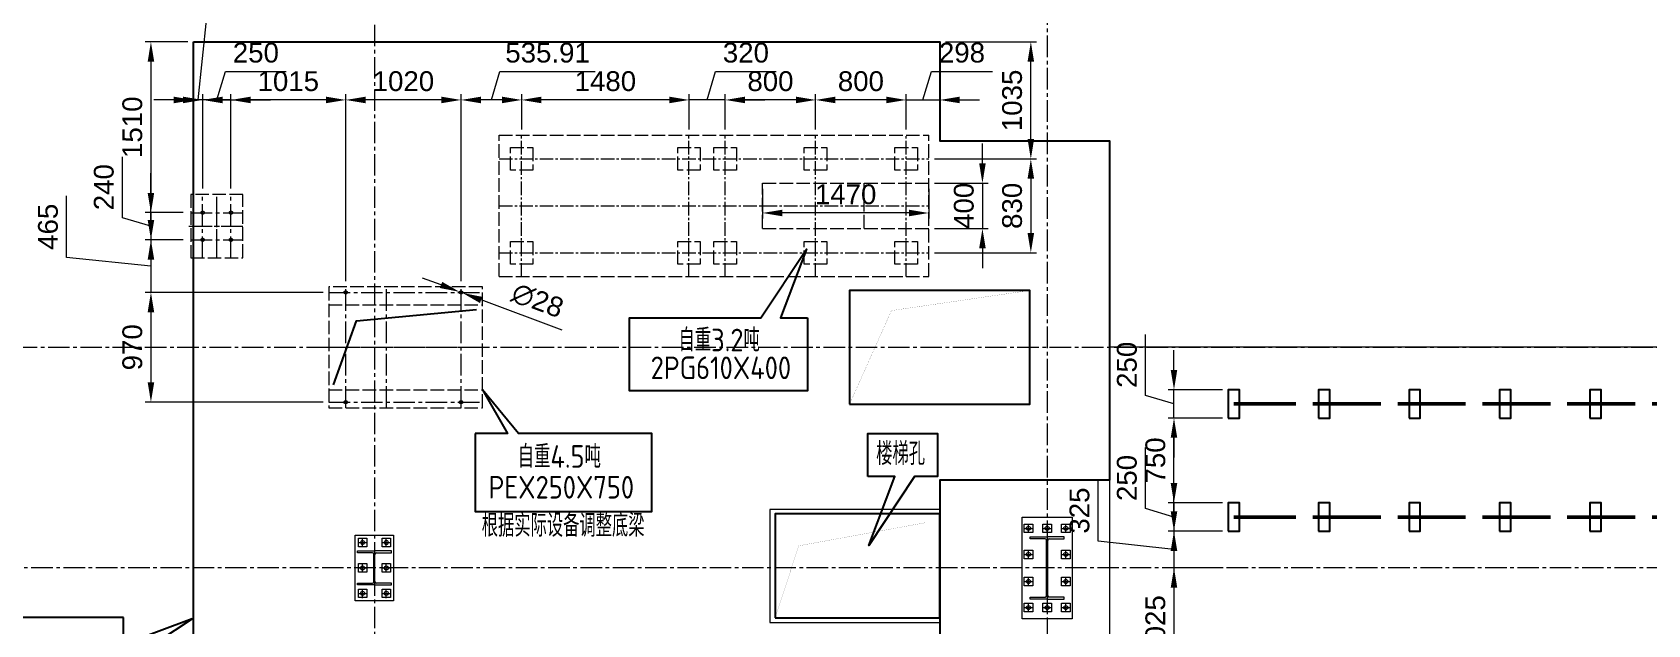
# Model space of a CAD drawing. Header units: millimetres. Extents: x 163705 to 1616509, y 81827 to 302547.
# Drawn here: x 560979 to 575266, y 250912 to 256147 of the extents above; entities that cross this region are included whole.
import ezdxf
from ezdxf.enums import TextEntityAlignment as Align

# ---------------------------------------------------------------- set-up
doc = ezdxf.new("R2010")
doc.units = ezdxf.units.MM
doc.header["$LTSCALE"] = 10
for name, pattern in [('ACAD_ISO02W100', [15, 12, -3]), ('CENTER2', [28.575, 19.05, -3.175, 3.175, -3.175]), ('点画线', [18, 12, -2, 2, -2])]:
    doc.linetypes.add(name, pattern=pattern)
for name, color, linetype, lineweight in [('1-中心线', 1, 'CENTER2', 0), ('1-剖面线', 8, 'Continuous', 0), ('1-护栏', 4, 'Continuous', 18), ('1-文本', 4, 'Continuous', 0), ('1-标注', 3, 'Continuous', 0), ('1-虚线', 8, 'ACAD_ISO02W100', 0), ('1-设备轮廓', 2, 'Continuous', 18), ('1-钢构', 6, 'Continuous', 0), ('中心线层', 1, '点画线', 18)]:
    doc.layers.add(name, color=color, linetype=linetype, lineweight=lineweight)
doc.layers.add('1-隐线', color=8, linetype='Continuous')
doc.styles.add('HZ', font='gbenor.shx', dxfattribs={"bigfont": 'gbcbig.shx'})
doc.styles.get("Standard").update_dxf_attribs({"font": 'arial.ttf'})
doc.dimstyles.new('AM_GB50$0', dxfattribs={"dimscale": 50, "dimtxt": 3.5, "dimasz": 3.5, "dimexe": 1, "dimexo": 1, "dimgap": 1.5, "dimtad": 1, "dimdsep": 46, "dimtxsty": 'Standard', "dimcen": 0, "dimclrd": 256, "dimclre": 256, "dimclrt": 2, "dimadec": 0, "dimazin": 2, "dimtp": 0.1, "dimtm": 0.1, "dimtfac": 0.71, "dimtdec": 3, "dimtmove": 0, "dimatfit": 3, "dimfxl": 0, "dimlwd": -1, "dimlwe": -1, "dimarcsym": 0})
doc.dimstyles.new('AM_GB50$3', dxfattribs={"dimscale": 50, "dimtxt": 3.5, "dimasz": 3.5, "dimexe": 1, "dimexo": 1, "dimgap": 1.5, "dimtad": 1, "dimdsep": 46, "dimtxsty": 'Standard', "dimcen": 0, "dimclrd": 256, "dimclre": 256, "dimclrt": 2, "dimadec": 0, "dimazin": 2, "dimtp": 0.1, "dimtm": 0.1, "dimtfac": 0.71, "dimtdec": 3, "dimtmove": 0, "dimatfit": 3, "dimfxl": 0, "dimlwd": -1, "dimlwe": -1, "dimarcsym": 0})

# ---------------------------------------------------------------- blocks, each defined once
blk = doc.blocks.new('G$CFEC4C302')
for p, q in [((14, 800), (95, 800)), ((55, 760), (55, 840)), ((70, 707), (70, 725)), ((70, 725), (220, 725)), ((179, 800), (260, 800)), ((220, 760), (220, 840)), ((220, 728), (220, 172)), ((370, 725), (220, 725)), ((344, 800), (425, 800)), ((370, 707), (370, 725)), ((385, 760), (385, 840)), ((55, 530), (55, 610)), ((202, 707), (70, 707)), ((215, 206), (215, 694)), ((226, 206), (226, 694)), ((239, 707), (370, 707)), ((385, 530), (385, 610)), ((14, 570), (95, 570)), ((344, 570), (425, 570)), ((14, 330), (95, 330)), ((55, 290), (55, 370)), ((344, 330), (425, 330)), ((385, 290), (385, 370)), ((70, 175), (70, 193)), ((70, 193), (202, 193)), ((220, 175), (70, 175)), ((220, 175), (370, 175)), ((370, 193), (239, 193)), ((370, 175), (370, 193)), ((14, 100), (95, 100)), ((55, 60), (55, 140)), ((179, 100), (260, 100)), ((220, 60), (220, 140)), ((344, 100), (425, 100)), ((385, 60), (385, 140))]:
    blk.add_line(p, q)
for points in [[(0, 0), (0, 900), (440, 900), (440, 0)], [(17, 762), (17, 838), (92, 838), (92, 762)], [(182, 762), (182, 838), (257, 838), (257, 762)], [(347, 762), (347, 838), (422, 838), (422, 762)], [(17, 532), (17, 608), (92, 608), (92, 532)], [(347, 532), (347, 608), (422, 608), (422, 532)], [(17, 292), (17, 368), (92, 368), (92, 292)], [(347, 292), (347, 368), (422, 368), (422, 292)], [(17, 62), (17, 138), (92, 138), (92, 62)], [(182, 62), (182, 138), (257, 138), (257, 62)], [(347, 62), (347, 138), (422, 138), (422, 62)]]:
    blk.add_lwpolyline(points, close=True)
for centre in [(55, 800), (220, 800), (385, 800), (55, 570), (385, 570), (55, 330), (385, 330), (55, 100), (220, 100), (385, 100)]:
    blk.add_circle(centre, 18)
for centre, start, end in [((202, 694), 0, 90), ((239, 694), 90, 180), ((202, 206), 270, 0), ((239, 206), 180, 270)]:
    blk.add_arc(centre, 13, start, end)
blk.add_text('HC_SUPERPART', height=0.001).set_placement((220, 175))
blk = doc.blocks.new('G$CCDFBE48F')
for p, q in [((20, 425), (20, 440)), ((20, 440), (170, 440)), ((24, 515), (106, 515)), ((65, 474), (65, 556)), ((170, 443), (170, 137)), ((320, 440), (170, 440)), ((235, 515), (316, 515)), ((275, 474), (275, 556)), ((320, 425), (320, 440)), ((152, 425), (20, 425)), ((24, 290), (106, 290)), ((65, 250), (65, 330)), ((165, 168), (165, 412)), ((175, 168), (175, 412)), ((188, 425), (320, 425)), ((235, 290), (316, 290)), ((275, 250), (275, 330)), ((20, 140), (20, 155)), ((20, 155), (152, 155)), ((320, 155), (188, 155)), ((320, 140), (320, 155)), ((170, 140), (20, 140)), ((24, 65), (106, 65)), ((65, 24), (65, 106)), ((170, 140), (320, 140)), ((235, 65), (316, 65)), ((275, 24), (275, 106))]:
    blk.add_line(p, q)
for points in [[(0, 0), (0, 580), (340, 580), (340, 0)], [(28, 478), (28, 552), (102, 552), (102, 478)], [(238, 478), (238, 552), (313, 552), (313, 478)], [(28, 252), (28, 328), (102, 328), (102, 252)], [(238, 252), (238, 328), (313, 328), (313, 252)], [(28, 28), (28, 102), (102, 102), (102, 28)], [(238, 28), (238, 102), (313, 102), (313, 28)]]:
    blk.add_lwpolyline(points, close=True)
for centre in [(65, 515), (275, 515), (65, 290), (275, 290), (65, 65), (275, 65)]:
    blk.add_circle(centre, 18)
for centre, start, end in [((152, 412), 0, 90), ((188, 412), 90, 180), ((152, 168), 270, 0), ((188, 168), 180, 270)]:
    blk.add_arc(centre, 13, start, end)
blk.add_text('HC_SUPERPART', height=0.001).set_placement((170, 140))
blk = doc.blocks.new('2PG610X400基础图')
for p, q in [((0, 1250), (3800, 1250)), ((0, 1250), (0, 0)), ((3800, 1250), (3800, 0)), ((0, 0), (3800, 0))]:
    blk.add_line(p, q)
at = {"color": 7}
for p, q in [((2330, 825), (2330, 425)), ((2330, 825), (3800, 825)), ((3230, 825), (3230, 425)), ((2330, 425), (3800, 425))]:
    blk.add_line(p, q, dxfattribs=at)
for points in [[(100, 940), (300, 940), (300, 1140), (100, 1140)], [(1580, 940), (1780, 940), (1780, 1140), (1580, 1140)], [(1900, 940), (2100, 940), (2100, 1140), (1900, 1140)], [(2700, 940), (2900, 940), (2900, 1140), (2700, 1140)], [(3500, 940), (3700, 940), (3700, 1140), (3500, 1140)], [(100, 110), (300, 110), (300, 310), (100, 310)], [(1580, 110), (1780, 110), (1780, 310), (1580, 310)], [(1900, 110), (2100, 110), (2100, 310), (1900, 310)], [(2700, 110), (2900, 110), (2900, 310), (2700, 310)], [(3500, 110), (3700, 110), (3700, 310), (3500, 310)]]:
    blk.add_lwpolyline(points, close=True)
at = {"layer": '中心线层'}
for p, q in [((200, 1250), (200, 0)), ((1680, 1250), (1680, 0)), ((2000, 1250), (2000, 0)), ((2800, 1250), (2800, 0)), ((3600, 1250), (3600, 0)), ((0, 1040), (3800, 1040)), ((0, 625), (3800, 625)), ((0, 210), (3800, 210))]:
    blk.add_line(p, q, dxfattribs=at)
blk = doc.blocks.new('*D1046')
at = {"layer": '1-标注', "linetype": 'ByBlock', "transparency": 16777216}
for p, q in [((571505, 252738), (571026, 252738)), ((571076, 252163), (571076, 252563)), ((571505, 251988), (571026, 251988))]:
    blk.add_line(p, q, dxfattribs=at)
at = {"layer": '1-标注', "transparency": 16777216}
for points in [[(571047, 252563), (571105, 252563), (571076, 252738)], [(571047, 252163), (571105, 252163), (571076, 251988)]]:
    blk.add_solid(points, dxfattribs=at)
at = {"layer": 'Defpoints', "color": 0, "transparency": 16777216}
for p in [(571076, 252738), (571555, 252738), (571555, 251988)]:
    blk.add_point(p, dxfattribs=at)
at = {"layer": '1-标注', "color": 2, "transparency": 16777216, "insert": (570912, 252363), "char_height": 175, "attachment_point": 5, "rotation": 90}
blk.add_mtext('750', dxfattribs=at)
blk = doc.blocks.new('*D1047')
at = {"layer": '1-标注', "linetype": 'ByBlock', "transparency": 16777216}
for p, q in [((570824, 252938), (570824, 253477)), ((571076, 253163), (571076, 253338)), ((571076, 252863), (570824, 252938)), ((571505, 252988), (571026, 252988)), ((571076, 252738), (571076, 252988)), ((571076, 252738), (571076, 252988)), ((571505, 252738), (571026, 252738)), ((571076, 252563), (571076, 252388))]:
    blk.add_line(p, q, dxfattribs=at)
at = {"layer": '1-标注', "transparency": 16777216}
for points in [[(571047, 253163), (571105, 253163), (571076, 252988)], [(571047, 252563), (571105, 252563), (571076, 252738)]]:
    blk.add_solid(points, dxfattribs=at)
at = {"layer": 'Defpoints', "color": 0, "transparency": 16777216}
for p in [(571076, 252988), (571555, 252988), (571555, 252738)]:
    blk.add_point(p, dxfattribs=at)
at = {"layer": '1-标注', "color": 2, "transparency": 16777216, "insert": (570660, 253208), "char_height": 175, "attachment_point": 5, "rotation": 90}
blk.add_mtext('250', dxfattribs=at)
blk = doc.blocks.new('*D1048')
at = {"layer": '1-标注', "linetype": 'ByBlock', "transparency": 16777216}
for p, q in [((570824, 251938), (570824, 252477)), ((571076, 252163), (571076, 252338)), ((571076, 251863), (570824, 251938)), ((571505, 251988), (571026, 251988)), ((571076, 251988), (571076, 251738)), ((571076, 251988), (571076, 251738)), ((571505, 251738), (571026, 251738)), ((571076, 251563), (571076, 251388))]:
    blk.add_line(p, q, dxfattribs=at)
at = {"layer": '1-标注', "transparency": 16777216}
for points in [[(571047, 252163), (571105, 252163), (571076, 251988)], [(571047, 251563), (571105, 251563), (571076, 251738)]]:
    blk.add_solid(points, dxfattribs=at)
at = {"layer": 'Defpoints', "color": 0, "transparency": 16777216}
for p in [(571555, 251988), (571076, 251738), (571555, 251738)]:
    blk.add_point(p, dxfattribs=at)
at = {"layer": '1-标注', "color": 2, "transparency": 16777216, "insert": (570660, 252208), "char_height": 175, "attachment_point": 5, "rotation": 90}
blk.add_mtext('250', dxfattribs=at)
blk = doc.blocks.new('*D1049')
at = {"layer": '1-标注', "linetype": 'ByBlock', "transparency": 16777216}
for p, q in [((570405, 251651), (570405, 252189)), ((571076, 251913), (571076, 252088)), ((571505, 251738), (571026, 251738)), ((571076, 251738), (571076, 251413)), ((571076, 251738), (571076, 251413)), ((571076, 251575), (570405, 251651)), ((571505, 251413), (571026, 251413)), ((571076, 251238), (571076, 251063))]:
    blk.add_line(p, q, dxfattribs=at)
at = {"layer": '1-标注', "transparency": 16777216}
for points in [[(571047, 251913), (571105, 251913), (571076, 251738)], [(571047, 251238), (571105, 251238), (571076, 251413)]]:
    blk.add_solid(points, dxfattribs=at)
at = {"layer": 'Defpoints', "color": 0, "transparency": 16777216}
for p in [(571555, 251738), (571076, 251413), (571555, 251413)]:
    blk.add_point(p, dxfattribs=at)
at = {"layer": '1-标注', "color": 2, "transparency": 16777216, "insert": (570241, 251920), "char_height": 175, "attachment_point": 5, "rotation": 90}
blk.add_mtext('325', dxfattribs=at)
blk = doc.blocks.new('*D1050')
at = {"layer": '1-标注', "linetype": 'ByBlock', "transparency": 16777216}
for p, q in [((571505, 251413), (571026, 251413)), ((571076, 251238), (571076, 250563)), ((571505, 250388), (571026, 250388))]:
    blk.add_line(p, q, dxfattribs=at)
at = {"layer": '1-标注', "transparency": 16777216}
for points in [[(571047, 251238), (571105, 251238), (571076, 251413)], [(571047, 250563), (571105, 250563), (571076, 250388)]]:
    blk.add_solid(points, dxfattribs=at)
at = {"layer": 'Defpoints', "color": 0, "transparency": 16777216}
for p in [(571555, 251413), (571076, 250388), (571555, 250388)]:
    blk.add_point(p, dxfattribs=at)
at = {"layer": '1-标注', "color": 2, "transparency": 16777216, "insert": (570912, 250900), "char_height": 175, "attachment_point": 5, "rotation": 90}
blk.add_mtext('1025', dxfattribs=at)
blk = doc.blocks.new('PEX250X750俯视图')
for p, q in [((2596, 1070), (1236, 1070)), ((1236, 1070), (1236, 0)), ((2596, 0), (2596, 1070)), ((1236, 0), (2596, 0))]:
    blk.add_line(p, q)
at = {"color": 7}
for p, q in [((1236, 910), (2596, 910)), ((1236, 160), (2596, 160))]:
    blk.add_line(p, q, dxfattribs=at)
blk.add_lwpolyline([(16, 1327), (477, 1327), (477, 1887), (16, 1887)], close=True)
for centre in [(121, 1725), (371, 1725), (121, 1485), (371, 1485), (1386, 1020), (2406, 1020), (1386, 50), (2406, 50)]:
    blk.add_circle(centre, 14)
at = {"layer": '1-中心线'}
for p, q in [((121, 1325), (121, 1887)), ((246, 1375), (246, 1887)), ((246, 1325), (246, 1887)), ((371, 1325), (371, 1887)), ((16, 1725), (477, 1725)), ((0, 1605), (461, 1605)), ((16, 1605), (477, 1605)), ((16, 1485), (477, 1485)), ((1236, 1020), (2596, 1020)), ((1386, 0), (1386, 1070)), ((1746, 0), (1746, 1070)), ((2406, 0), (2406, 1070)), ((1236, 535), (2596, 535)), ((1236, 50), (2596, 50))]:
    blk.add_line(p, q, dxfattribs=at)
at = {"layer": '1-隐线'}
blk.add_lwpolyline([(1278, 203), (1482, 770), (2543, 869)], dxfattribs=at)
blk = doc.blocks.new('*D1159')
at = {"layer": '1-标注', "linetype": 'ByBlock', "transparency": 16777216}
for p, q in [((562355, 256063), (561978, 256063)), ((562028, 255888), (562028, 254728)), ((562314, 254553), (561978, 254553))]:
    blk.add_line(p, q, dxfattribs=at)
at = {"layer": '1-标注', "transparency": 16777216}
for points in [[(561999, 255888), (562057, 255888), (562028, 256063)], [(561999, 254728), (562057, 254728), (562028, 254553)]]:
    blk.add_solid(points, dxfattribs=at)
at = {"layer": 'Defpoints', "color": 0, "transparency": 16777216}
for p in [(562405, 256063), (562028, 254553), (562364, 254553)]:
    blk.add_point(p, dxfattribs=at)
at = {"layer": '1-标注', "color": 2, "transparency": 16777216, "insert": (561864, 255308), "char_height": 175, "attachment_point": 5, "rotation": 90}
blk.add_mtext('1510', dxfattribs=at)
blk = doc.blocks.new('*D1160')
at = {"layer": '1-标注', "linetype": 'ByBlock', "transparency": 16777216}
for p, q in [((561776, 254508), (561776, 255047)), ((562028, 254728), (562028, 254903)), ((562028, 254433), (561776, 254508)), ((562314, 254553), (561978, 254553)), ((562028, 254553), (562028, 254313)), ((562028, 254553), (562028, 254313)), ((562314, 254313), (561978, 254313)), ((562028, 254138), (562028, 253963))]:
    blk.add_line(p, q, dxfattribs=at)
at = {"layer": '1-标注', "transparency": 16777216}
for points in [[(561999, 254728), (562057, 254728), (562028, 254553)], [(561999, 254138), (562057, 254138), (562028, 254313)]]:
    blk.add_solid(points, dxfattribs=at)
at = {"layer": 'Defpoints', "color": 0, "transparency": 16777216}
for p in [(562364, 254553), (562028, 254313), (562364, 254313)]:
    blk.add_point(p, dxfattribs=at)
at = {"layer": '1-标注', "color": 2, "transparency": 16777216, "insert": (561612, 254778), "char_height": 175, "attachment_point": 5, "rotation": 90}
blk.add_mtext('240', dxfattribs=at)
blk = doc.blocks.new('*D1161')
at = {"layer": '1-标注', "linetype": 'ByBlock', "transparency": 16777216}
for p, q in [((561282, 254156), (561282, 254701)), ((562028, 254488), (562028, 254663)), ((562314, 254313), (561978, 254313)), ((562028, 254313), (562028, 253848)), ((562028, 254313), (562028, 253848)), ((562028, 254080), (561282, 254156)), ((563551, 253848), (561978, 253848)), ((562028, 253673), (562028, 253498))]:
    blk.add_line(p, q, dxfattribs=at)
at = {"layer": '1-标注', "transparency": 16777216}
for points in [[(561999, 254488), (562057, 254488), (562028, 254313)], [(561999, 253673), (562057, 253673), (562028, 253848)]]:
    blk.add_solid(points, dxfattribs=at)
at = {"layer": 'Defpoints', "color": 0, "transparency": 16777216}
for p in [(562364, 254313), (562028, 253848), (563601, 253848)]:
    blk.add_point(p, dxfattribs=at)
at = {"layer": '1-标注', "color": 2, "transparency": 16777216, "insert": (561118, 254428), "char_height": 175, "attachment_point": 5, "rotation": 90}
blk.add_mtext('465', dxfattribs=at)
blk = doc.blocks.new('*D1162')
at = {"layer": '1-标注', "linetype": 'ByBlock', "transparency": 16777216}
for p, q in [((563551, 253848), (561978, 253848)), ((562028, 253673), (562028, 253053)), ((563551, 252878), (561978, 252878))]:
    blk.add_line(p, q, dxfattribs=at)
at = {"layer": '1-标注', "transparency": 16777216}
for points in [[(561999, 253673), (562057, 253673), (562028, 253848)], [(561999, 253053), (562057, 253053), (562028, 252878)]]:
    blk.add_solid(points, dxfattribs=at)
at = {"layer": 'Defpoints', "color": 0, "transparency": 16777216}
for p in [(563601, 253848), (562028, 252878), (563601, 252878)]:
    blk.add_point(p, dxfattribs=at)
at = {"layer": '1-标注', "color": 2, "transparency": 16777216, "insert": (561864, 253363), "char_height": 175, "attachment_point": 5, "rotation": 90}
blk.add_mtext('970', dxfattribs=at)
blk = doc.blocks.new('*D1164')
at = {"layer": '1-标注', "linetype": 'ByBlock', "transparency": 16777216}
for p, q in [((567907, 255288), (567907, 255599)), ((568707, 255288), (568707, 255599)), ((568532, 255549), (568082, 255549))]:
    blk.add_line(p, q, dxfattribs=at)
at = {"layer": '1-标注', "transparency": 16777216}
for points in [[(568082, 255578), (568082, 255520), (567907, 255549)], [(568532, 255578), (568532, 255520), (568707, 255549)]]:
    blk.add_solid(points, dxfattribs=at)
at = {"layer": 'Defpoints', "color": 0, "transparency": 16777216}
for p in [(567907, 255549), (567907, 255238), (568707, 255238)]:
    blk.add_point(p, dxfattribs=at)
at = {"layer": '1-标注', "color": 2, "transparency": 16777216, "insert": (568307, 255714), "char_height": 175, "attachment_point": 5}
blk.add_mtext('800', dxfattribs=at)
blk = doc.blocks.new('*D1165')
at = {"layer": '1-标注', "linetype": 'ByBlock', "transparency": 16777216}
for p, q in [((567107, 255288), (567107, 255599)), ((567907, 255288), (567907, 255599)), ((567732, 255549), (567282, 255549))]:
    blk.add_line(p, q, dxfattribs=at)
at = {"layer": '1-标注', "transparency": 16777216}
for points in [[(567282, 255578), (567282, 255520), (567107, 255549)], [(567732, 255578), (567732, 255520), (567907, 255549)]]:
    blk.add_solid(points, dxfattribs=at)
at = {"layer": 'Defpoints', "color": 0, "transparency": 16777216}
for p in [(567107, 255549), (567107, 255238), (567907, 255238)]:
    blk.add_point(p, dxfattribs=at)
at = {"layer": '1-标注', "color": 2, "transparency": 16777216, "insert": (567507, 255714), "char_height": 175, "attachment_point": 5}
blk.add_mtext('800', dxfattribs=at)
blk = doc.blocks.new('*D1166')
at = {"layer": '1-标注', "linetype": 'ByBlock', "transparency": 16777216}
for p, q in [((566947, 255549), (567022, 255801)), ((567022, 255801), (567558, 255801)), ((566787, 255288), (566787, 255599)), ((567107, 255288), (567107, 255599)), ((566612, 255549), (566437, 255549)), ((567107, 255549), (566787, 255549)), ((567107, 255549), (566787, 255549)), ((567282, 255549), (567457, 255549))]:
    blk.add_line(p, q, dxfattribs=at)
at = {"layer": '1-标注', "transparency": 16777216}
for points in [[(566612, 255578), (566612, 255520), (566787, 255549)], [(567282, 255578), (567282, 255520), (567107, 255549)]]:
    blk.add_solid(points, dxfattribs=at)
at = {"layer": 'Defpoints', "color": 0, "transparency": 16777216}
for p in [(566787, 255549), (566787, 255238), (567107, 255238)]:
    blk.add_point(p, dxfattribs=at)
at = {"layer": '1-标注', "color": 2, "transparency": 16777216, "insert": (567290, 255966), "char_height": 175, "attachment_point": 5}
blk.add_mtext('320', dxfattribs=at)
blk = doc.blocks.new('*D1167')
at = {"layer": '1-标注', "linetype": 'ByBlock', "transparency": 16777216}
for p, q in [((565307, 255288), (565307, 255599)), ((566787, 255288), (566787, 255599)), ((566612, 255549), (565482, 255549))]:
    blk.add_line(p, q, dxfattribs=at)
at = {"layer": '1-标注', "transparency": 16777216}
for points in [[(565482, 255578), (565482, 255520), (565307, 255549)], [(566612, 255578), (566612, 255520), (566787, 255549)]]:
    blk.add_solid(points, dxfattribs=at)
at = {"layer": 'Defpoints', "color": 0, "transparency": 16777216}
for p in [(565307, 255549), (565307, 255238), (566787, 255238)]:
    blk.add_point(p, dxfattribs=at)
at = {"layer": '1-标注', "color": 2, "transparency": 16777216, "insert": (566047, 255714), "char_height": 175, "attachment_point": 5}
blk.add_mtext('1480', dxfattribs=at)
blk = doc.blocks.new('*D1168')
at = {"layer": '1-标注', "linetype": 'ByBlock', "transparency": 16777216}
for p, q in [((565039, 255549), (565114, 255801)), ((565114, 255801), (565957, 255801)), ((564771, 253948), (564771, 255599)), ((565307, 255288), (565307, 255599)), ((565132, 255549), (564946, 255549))]:
    blk.add_line(p, q, dxfattribs=at)
at = {"layer": '1-标注', "transparency": 16777216}
for points in [[(564946, 255578), (564946, 255520), (564771, 255549)], [(565132, 255578), (565132, 255520), (565307, 255549)]]:
    blk.add_solid(points, dxfattribs=at)
at = {"layer": 'Defpoints', "color": 0, "transparency": 16777216}
for p in [(564771, 255549), (565307, 255238), (564771, 253898)]:
    blk.add_point(p, dxfattribs=at)
at = {"layer": '1-标注', "color": 2, "transparency": 16777216, "insert": (565536, 255966), "char_height": 175, "attachment_point": 5}
blk.add_mtext('535.91', dxfattribs=at)
blk = doc.blocks.new('*D1169')
at = {"layer": '1-标注', "linetype": 'ByBlock', "transparency": 16777216}
for p, q in [((563751, 253948), (563751, 255599)), ((564771, 253948), (564771, 255599)), ((564596, 255549), (563926, 255549))]:
    blk.add_line(p, q, dxfattribs=at)
at = {"layer": '1-标注', "transparency": 16777216}
for points in [[(563926, 255578), (563926, 255520), (563751, 255549)], [(564596, 255578), (564596, 255520), (564771, 255549)]]:
    blk.add_solid(points, dxfattribs=at)
at = {"layer": 'Defpoints', "color": 0, "transparency": 16777216}
for p in [(563751, 255549), (563751, 253898), (564771, 253898)]:
    blk.add_point(p, dxfattribs=at)
at = {"layer": '1-标注', "color": 2, "transparency": 16777216, "insert": (564261, 255714), "char_height": 175, "attachment_point": 5}
blk.add_mtext('1020', dxfattribs=at)
blk = doc.blocks.new('*D1170')
at = {"layer": '1-标注', "linetype": 'ByBlock', "transparency": 16777216}
for p, q in [((562736, 254765), (562736, 255599)), ((563751, 253948), (563751, 255599)), ((563576, 255549), (562911, 255549))]:
    blk.add_line(p, q, dxfattribs=at)
at = {"layer": '1-标注', "transparency": 16777216}
for points in [[(562911, 255578), (562911, 255520), (562736, 255549)], [(563576, 255578), (563576, 255520), (563751, 255549)]]:
    blk.add_solid(points, dxfattribs=at)
at = {"layer": 'Defpoints', "color": 0, "transparency": 16777216}
for p in [(562736, 255549), (562736, 254715), (563751, 253898)]:
    blk.add_point(p, dxfattribs=at)
at = {"layer": '1-标注', "color": 2, "transparency": 16777216, "insert": (563243, 255714), "char_height": 175, "attachment_point": 5}
blk.add_mtext('1015', dxfattribs=at)
blk = doc.blocks.new('*D1171')
at = {"layer": '1-标注', "linetype": 'ByBlock', "transparency": 16777216}
for p, q in [((562611, 255549), (562686, 255801)), ((562686, 255801), (563225, 255801)), ((562486, 254765), (562486, 255599)), ((562736, 254765), (562736, 255599)), ((562311, 255549), (562136, 255549)), ((562736, 255549), (562486, 255549)), ((562736, 255549), (562486, 255549)), ((562911, 255549), (563086, 255549))]:
    blk.add_line(p, q, dxfattribs=at)
at = {"layer": '1-标注', "transparency": 16777216}
for points in [[(562311, 255578), (562311, 255520), (562486, 255549)], [(562911, 255578), (562911, 255520), (562736, 255549)]]:
    blk.add_solid(points, dxfattribs=at)
at = {"layer": 'Defpoints', "color": 0, "transparency": 16777216}
for p in [(562486, 255549), (562486, 254715), (562736, 254715)]:
    blk.add_point(p, dxfattribs=at)
at = {"layer": '1-标注', "color": 2, "transparency": 16777216, "insert": (562956, 255966), "char_height": 175, "attachment_point": 5}
blk.add_mtext('250', dxfattribs=at)
blk = doc.blocks.new('*D1172')
at = {"layer": '1-标注', "linetype": 'ByBlock', "transparency": 16777216}
for p, q in [((562445, 255549), (562521, 256282)), ((562521, 256282), (563262, 256282)), ((562405, 256013), (562405, 255499)), ((562486, 254765), (562486, 255599)), ((562230, 255549), (562055, 255549)), ((562486, 255549), (562405, 255549)), ((562486, 255549), (562405, 255549)), ((562661, 255549), (562836, 255549))]:
    blk.add_line(p, q, dxfattribs=at)
at = {"layer": '1-标注', "transparency": 16777216}
for points in [[(562230, 255578), (562230, 255520), (562405, 255549)], [(562661, 255578), (562661, 255520), (562486, 255549)]]:
    blk.add_solid(points, dxfattribs=at)
at = {"layer": 'Defpoints', "color": 0, "transparency": 16777216}
for p in [(562405, 256063), (562405, 255549), (562486, 254715)]:
    blk.add_point(p, dxfattribs=at)
at = {"layer": '1-标注', "color": 2, "transparency": 16777216, "insert": (562891, 256447), "char_height": 175, "attachment_point": 5}
blk.add_mtext('81.09', dxfattribs=at)
blk = doc.blocks.new('*D1173')
at = {"layer": '1-标注', "linetype": 'ByBlock', "transparency": 16777216}
for p, q in [((568856, 255549), (568931, 255801)), ((568931, 255801), (569471, 255801)), ((568707, 255288), (568707, 255599)), ((569005, 255238), (569005, 255599)), ((568532, 255549), (568357, 255549)), ((568707, 255549), (569005, 255549)), ((568707, 255549), (569005, 255549)), ((569180, 255549), (569355, 255549))]:
    blk.add_line(p, q, dxfattribs=at)
at = {"layer": '1-标注', "transparency": 16777216}
for points in [[(568532, 255578), (568532, 255520), (568707, 255549)], [(569180, 255578), (569180, 255520), (569005, 255549)]]:
    blk.add_solid(points, dxfattribs=at)
at = {"layer": 'Defpoints', "color": 0, "transparency": 16777216}
for p in [(569005, 255549), (568707, 255238), (569005, 255188)]:
    blk.add_point(p, dxfattribs=at)
at = {"layer": '1-标注', "color": 2, "transparency": 16777216, "insert": (569201, 255966), "char_height": 175, "attachment_point": 5}
blk.add_mtext('298', dxfattribs=at)
blk = doc.blocks.new('*D1174')
at = {"layer": '1-标注', "linetype": 'ByBlock', "transparency": 16777216}
for p, q in [((569055, 256063), (569860, 256063)), ((569810, 255203), (569810, 255888)), ((568957, 255028), (569860, 255028))]:
    blk.add_line(p, q, dxfattribs=at)
at = {"layer": '1-标注', "transparency": 16777216}
for points in [[(569781, 255888), (569839, 255888), (569810, 256063)], [(569781, 255203), (569839, 255203), (569810, 255028)]]:
    blk.add_solid(points, dxfattribs=at)
at = {"layer": 'Defpoints', "color": 0, "transparency": 16777216}
for p in [(569005, 256063), (569810, 256063), (568907, 255028)]:
    blk.add_point(p, dxfattribs=at)
at = {"layer": '1-标注', "color": 2, "transparency": 16777216, "insert": (569645, 255545), "char_height": 175, "attachment_point": 5, "rotation": 90}
blk.add_mtext('1035', dxfattribs=at)
blk = doc.blocks.new('*D1175')
at = {"layer": '1-标注', "linetype": 'ByBlock', "transparency": 16777216}
for p, q in [((568957, 255028), (569860, 255028)), ((569810, 254853), (569810, 254373)), ((568957, 254198), (569860, 254198))]:
    blk.add_line(p, q, dxfattribs=at)
at = {"layer": '1-标注', "transparency": 16777216}
for points in [[(569781, 254853), (569839, 254853), (569810, 255028)], [(569781, 254373), (569839, 254373), (569810, 254198)]]:
    blk.add_solid(points, dxfattribs=at)
at = {"layer": 'Defpoints', "color": 0, "transparency": 16777216}
for p in [(568907, 255028), (568907, 254198), (569810, 254198)]:
    blk.add_point(p, dxfattribs=at)
at = {"layer": '1-标注', "color": 2, "transparency": 16777216, "insert": (569645, 254613), "char_height": 175, "attachment_point": 5, "rotation": 90}
blk.add_mtext('830', dxfattribs=at)
blk = doc.blocks.new('*D1176')
at = {"layer": '1-标注', "linetype": 'ByBlock', "transparency": 16777216}
for p, q in [((569382, 254988), (569382, 255163)), ((568957, 254813), (569432, 254813)), ((569382, 254813), (569382, 254413)), ((568957, 254413), (569432, 254413)), ((569382, 254238), (569382, 254063))]:
    blk.add_line(p, q, dxfattribs=at)
at = {"layer": '1-标注', "transparency": 16777216}
for points in [[(569353, 254988), (569411, 254988), (569382, 254813)], [(569353, 254238), (569411, 254238), (569382, 254413)]]:
    blk.add_solid(points, dxfattribs=at)
at = {"layer": 'Defpoints', "color": 0, "transparency": 16777216}
for p in [(568907, 254813), (568907, 254413), (569382, 254413)]:
    blk.add_point(p, dxfattribs=at)
at = {"layer": '1-标注', "color": 2, "transparency": 16777216, "insert": (569218, 254613), "char_height": 175, "attachment_point": 5, "rotation": 90}
blk.add_mtext('400', dxfattribs=at)
blk = doc.blocks.new('*D1177')
at = {"layer": '1-标注', "linetype": 'ByBlock', "transparency": 16777216}
for p, q in [((567437, 254763), (567437, 254500)), ((568907, 254763), (568907, 254500)), ((568732, 254550), (567612, 254550))]:
    blk.add_line(p, q, dxfattribs=at)
at = {"layer": '1-标注', "transparency": 16777216}
for points in [[(567612, 254579), (567612, 254521), (567437, 254550)], [(568732, 254579), (568732, 254521), (568907, 254550)]]:
    blk.add_solid(points, dxfattribs=at)
at = {"layer": 'Defpoints', "color": 0, "transparency": 16777216}
for p in [(567437, 254813), (568907, 254813), (567437, 254550)]:
    blk.add_point(p, dxfattribs=at)
at = {"layer": '1-标注', "color": 2, "transparency": 16777216, "insert": (568172, 254714), "char_height": 175, "attachment_point": 5}
blk.add_mtext('1470', dxfattribs=at)
blk = doc.blocks.new('*D1197')
at = {"layer": '1-标注', "linetype": 'ByBlock', "transparency": 16777216}
for p, q in [((564594, 253914), (564430, 253975)), ((564758, 253853), (564784, 253843)), ((565666, 253514), (564948, 253782))]:
    blk.add_line(p, q, dxfattribs=at)
at = {"layer": '1-标注', "transparency": 16777216}
for points in [[(564604, 253941), (564583, 253887), (564758, 253853)], [(564958, 253809), (564938, 253754), (564784, 253843)]]:
    blk.add_solid(points, dxfattribs=at)
at = {"layer": 'Defpoints', "color": 0, "transparency": 16777216}
for p in [(564758, 253853), (564784, 253843)]:
    blk.add_point(p, dxfattribs=at)
at = {"layer": '1-标注', "color": 2, "transparency": 16777216, "insert": (565448, 253776), "char_height": 175, "attachment_point": 5, "rotation": 339.529}
blk.add_mtext('∅28', dxfattribs=at)

msp = doc.modelspace()

# ---------------------------------------------------------------- linework, layer by layer
for points in [[(562404.592, 256062.835), (569004.592, 256062.835), (569004.592, 255187.835), (570504.592, 255187.835), (570504.592, 252187.835), (569004.592, 252187.835), (569004.592, 250637.835), (570504.592, 250637.835), (570504.592, 247637.835), (569004.592, 247637.835), (569004.592, 246762.835), (562404.592, 246762.835)], [(568206.592, 252859.835), (569802.592, 252859.835), (569802.592, 253865.835), (568206.592, 253865.835)], [(571554.592, 252737.834), (571654.592, 252737.834), (571654.592, 252987.834), (571554.592, 252987.834)], [(572354.592, 252737.834), (572454.592, 252737.834), (572454.592, 252987.834), (572354.592, 252987.834)], [(573154.592, 252737.834), (573254.592, 252737.834), (573254.592, 252987.834), (573154.592, 252987.834)], [(573954.592, 252737.834), (574054.592, 252737.834), (574054.592, 252987.834), (573954.592, 252987.834)], [(574754.592, 252737.834), (574854.592, 252737.834), (574854.592, 252987.834), (574754.592, 252987.834)], [(567547.676, 250972.884), (569004.592, 250972.884), (569004.592, 251892.484), (567547.676, 251892.484)], [(571554.592, 251737.835), (571654.592, 251737.835), (571654.592, 251987.835), (571554.592, 251987.835)], [(572354.592, 251737.835), (572454.592, 251737.835), (572454.592, 251987.835), (572354.592, 251987.835)], [(573154.592, 251737.835), (573254.592, 251737.835), (573254.592, 251987.835), (573154.592, 251987.835)], [(573954.592, 251737.835), (574054.592, 251737.835), (574054.592, 251987.835), (573954.592, 251987.835)], [(574754.592, 251737.835), (574854.592, 251737.835), (574854.592, 251987.835), (574754.592, 251987.835)]]:
    msp.add_lwpolyline(points, close=True)
for points in [[(567835.855, 253622.216), (567835.855, 252978.735), (566259.391, 252978.735), (566259.391, 253622.216), (567422.647, 253622.216), (567825.158, 254231.436), (567596.629, 253622.216), (567835.855, 253622.216)], [(564894.253, 252602.479), (564894.253, 251912.589), (566457.39, 251912.589), (566457.39, 252602.479), (565277.64, 252602.479), (564960.682, 252987.835), (565180.246, 252602.479), (564894.253, 252602.479)], [(568367.718, 252220.761), (568367.718, 252600.332), (568984.382, 252600.332), (568984.382, 252220.761), (568780.925, 252220.761), (568378.414, 251611.541), (568606.943, 252220.761), (568367.718, 252220.761)], [(561784.866, 250974.39), (558134.55, 250974.39), (558134.55, 250489.965), (561784.866, 250489.965), (561784.866, 250561.182), (562394.086, 250963.693), (561784.866, 250735.164), (561784.866, 250974.39)]]:
    msp.add_lwpolyline(points)
at = {"layer": '1-中心线'}
for p, q in [((569954.592, 264690.08), (569954.592, 244162.703)), ((564004.592, 258213.929), (564004.592, 244162.703)), ((553688.441, 253362.835), (632304.867, 253362.835)), ((580304.942, 251412.835), (553688.441, 251412.835))]:
    msp.add_line(p, q, dxfattribs=at)
at = {"layer": '1-剖面线', "const_width": 1}
for points in [[(568206.592, 252859.835), (568577.068, 253687.345), (569802.592, 253865.835)], [(567547.676, 250972.884), (567758.182, 251608.705), (568882.054, 251813.488)]]:
    msp.add_lwpolyline(points, dxfattribs=at)
at = {"layer": '1-护栏'}
msp.add_lwpolyline([(570504.592, 246162.835), (588107.592, 246162.835), (588107.592, 253362.835), (570504.592, 253362.835)], close=True, dxfattribs=at)
msp.add_lwpolyline([(569001.426, 251930.122), (567501.426, 251930.122), (567501.426, 250930.122), (569001.426, 250930.122)], dxfattribs=at)
at = {"layer": '1-设备轮廓', "color": 5, "linetype": 'ACAD_ISO02W100', "lineweight": 50, "ltscale": 5}
for p, q in [((587904.598, 252862.824), (571604.592, 252862.824)), ((587904.598, 251862.835), (571604.592, 251862.835))]:
    msp.add_line(p, q, dxfattribs=at)

# ---------------------------------------------------------------- block references
at = {"layer": '1-虚线', "xscale": -1, "rotation": 180}
msp.add_blockref('2PG610X400基础图', (565106.593, 255237.833), dxfattribs=at)
at = {"layer": '1-虚线'}
msp.add_blockref('PEX250X750俯视图', (562364.346, 252827.835), dxfattribs=at)
at = {"layer": '1-钢构'}
for name, p in [('G$CFEC4C302', (569734.592, 250962.835)), ('G$CCDFBE48F', (563834.592, 251122.835))]:
    msp.add_blockref(name, p, dxfattribs=at)

# ---------------------------------------------------------------- texts
at = {"layer": '1-文本', "style": 'HZ'}
for s, p in [('自重3.2吨', (566694.429, 253327.277)), ('自重4.5吨', (565272.881, 252298.23))]:
    msp.add_text(s, height=200, dxfattribs=at).set_placement(p)
for s, p in [('2PG610X400', (567689.89, 253081.656)), ('楼梯孔', (568874.281, 252323.1)), ('PEX250X750', (566300.811, 252026.032))]:
    msp.add_text(s, height=200, dxfattribs=at).set_placement(p, align=Align.RIGHT)
at = {"layer": '1-文本', "color": 11, "true_color": 0xf27172, "style": 'HZ'}
msp.add_text('根据实际设备调整底梁', height=200, dxfattribs=at).set_placement((564953.517, 251688.059))

# ---------------------------------------------------------------- dimensions: what is measured, and where the dimension line sits
at = {"layer": '1-标注'}
dim = msp.add_linear_dim(base=(562404.592, 255549.302), p1=(562485.682, 254714.626), p2=(562404.592, 256062.835), dimstyle='AM_GB50$0', override={"dimtmove": 1}, dxfattribs=at)
dim.commit()
dim.dimension.update_dxf_attribs({"geometry": '*D1172', "text_midpoint": (562595.692, 256282.234), "dimtype": 160})
for base, p1, p2, picture, middle in [((562028.09, 254552.835), (562404.592, 256062.835), (562364.346, 254552.835), '*D1159', (561863.739, 255307.835)), ((569809.85, 256062.835), (568906.593, 255027.833), (569004.592, 256062.835), '*D1174', (569645.44, 255545.334))]:
    dim = msp.add_linear_dim(base=base, p1=p1, p2=p2, angle=90, dimstyle='AM_GB50$0', dxfattribs=at)
    dim.commit()
    dim.dimension.update_dxf_attribs({"geometry": picture, "text_midpoint": middle})
for base, p1, p2, picture, middle in [((562485.682, 255549.302), (562735.682, 254714.626), (562485.682, 254714.626), '*D1171', (562761.237, 255965.503)), ((564770.682, 255549.302), (565306.593, 255237.833), (564770.682, 253897.835), '*D1168', (565189.211, 255965.622)), ((566786.593, 255549.302), (567106.593, 255237.833), (566786.593, 255237.833), '*D1166', (567097.166, 255965.622)), ((569004.592, 255549.302), (568706.593, 255237.833), (569004.592, 255187.835), '*D1173', (569006.148, 255965.503)), ((562735.682, 255549.302), (563750.682, 253897.835), (562735.682, 254714.626), '*D1170', (563243.182, 255713.652)), ((563750.682, 255549.302), (564770.682, 253897.835), (563750.682, 253897.835), '*D1169', (564260.682, 255713.652)), ((565306.593, 255549.302), (566786.593, 255237.833), (565306.593, 255237.833), '*D1167', (566046.593, 255713.652)), ((567106.593, 255549.302), (567906.593, 255237.833), (567106.593, 255237.833), '*D1165', (567506.593, 255713.652))]:
    dim = msp.add_linear_dim(base=base, p1=p1, p2=p2, dimstyle='AM_GB50$0', override={"dimtmove": 1}, dxfattribs=at)
    dim.commit()
    dim.dimension.update_dxf_attribs({"geometry": picture, "text_midpoint": middle})
for base, p1, p2, picture, middle in [((567906.593, 255549.302), (568706.593, 255237.833), (567906.593, 255237.833), '*D1164', (568306.593, 255713.652)), ((567436.593, 254550.108), (568906.593, 254812.833), (567436.593, 254812.833), '*D1177', (568171.593, 254714.459))]:
    dim = msp.add_linear_dim(base=base, p1=p1, p2=p2, dimstyle='AM_GB50$0', dxfattribs=at)
    dim.commit()
    dim.dimension.update_dxf_attribs({"geometry": picture, "text_midpoint": middle})
dim = msp.add_linear_dim(base=(569382.072, 254412.833), p1=(568906.593, 254812.833), p2=(568906.593, 254412.833), angle=90, dimstyle='AM_GB50$0', dxfattribs=at)
dim.commit()
dim.dimension.update_dxf_attribs({"geometry": '*D1176', "text_midpoint": (569382.072, 254612.833), "dimtype": 160})
for base, p1, p2, picture, middle in [((562028.09, 254312.835), (562364.346, 254552.835), (562364.346, 254312.835), '*D1160', (561611.889, 254583.39)), ((569809.85, 254197.833), (568906.593, 255027.833), (568906.593, 254197.833), '*D1175', (569645.44, 254612.833)), ((562028.09, 252877.835), (563600.682, 253847.835), (563600.682, 252877.835), '*D1162', (561863.739, 253362.835)), ((571076.194, 252987.834), (571554.592, 252737.834), (571554.592, 252987.834), '*D1047', (570659.994, 253013.389)), ((571076.194, 252737.834), (571554.592, 251987.835), (571554.592, 252737.834), '*D1046', (570911.844, 252362.835)), ((571076.194, 251737.835), (571554.592, 251987.835), (571554.592, 251737.835), '*D1048', (570659.994, 252013.39)), ((571076.194, 250387.834), (571554.592, 251412.835), (571554.592, 250387.834), '*D1050', (570911.844, 250900.335))]:
    dim = msp.add_linear_dim(base=base, p1=p1, p2=p2, angle=90, dimstyle='AM_GB50$0', override={"dimtmove": 1}, dxfattribs=at)
    dim.commit()
    dim.dimension.update_dxf_attribs({"geometry": picture, "text_midpoint": middle})
for base, p1, p2, picture, middle in [((562028.09, 253847.835), (562364.346, 254312.835), (563600.682, 253847.835), '*D1161', (561282.213, 254230.89)), ((571076.194, 251412.835), (571554.592, 251737.835), (571554.592, 251412.835), '*D1049', (570405.091, 251725.908))]:
    dim = msp.add_linear_dim(base=base, p1=p1, p2=p2, angle=90, dimstyle='AM_GB50$0', override={"dimtmove": 1}, dxfattribs=at)
    dim.commit()
    dim.dimension.update_dxf_attribs({"geometry": picture, "text_midpoint": middle, "dimtype": 160})
dim = msp.add_diameter_dim_2p(p1=(564757.566, 253852.732), p2=(564783.798, 253842.939), dimstyle='AM_GB50$3', dxfattribs=at)
dim.commit()
dim.dimension.update_dxf_attribs({"geometry": '*D1197', "text_midpoint": (565447.931, 253775.667)})

doc.saveas('drawing.dxf')
